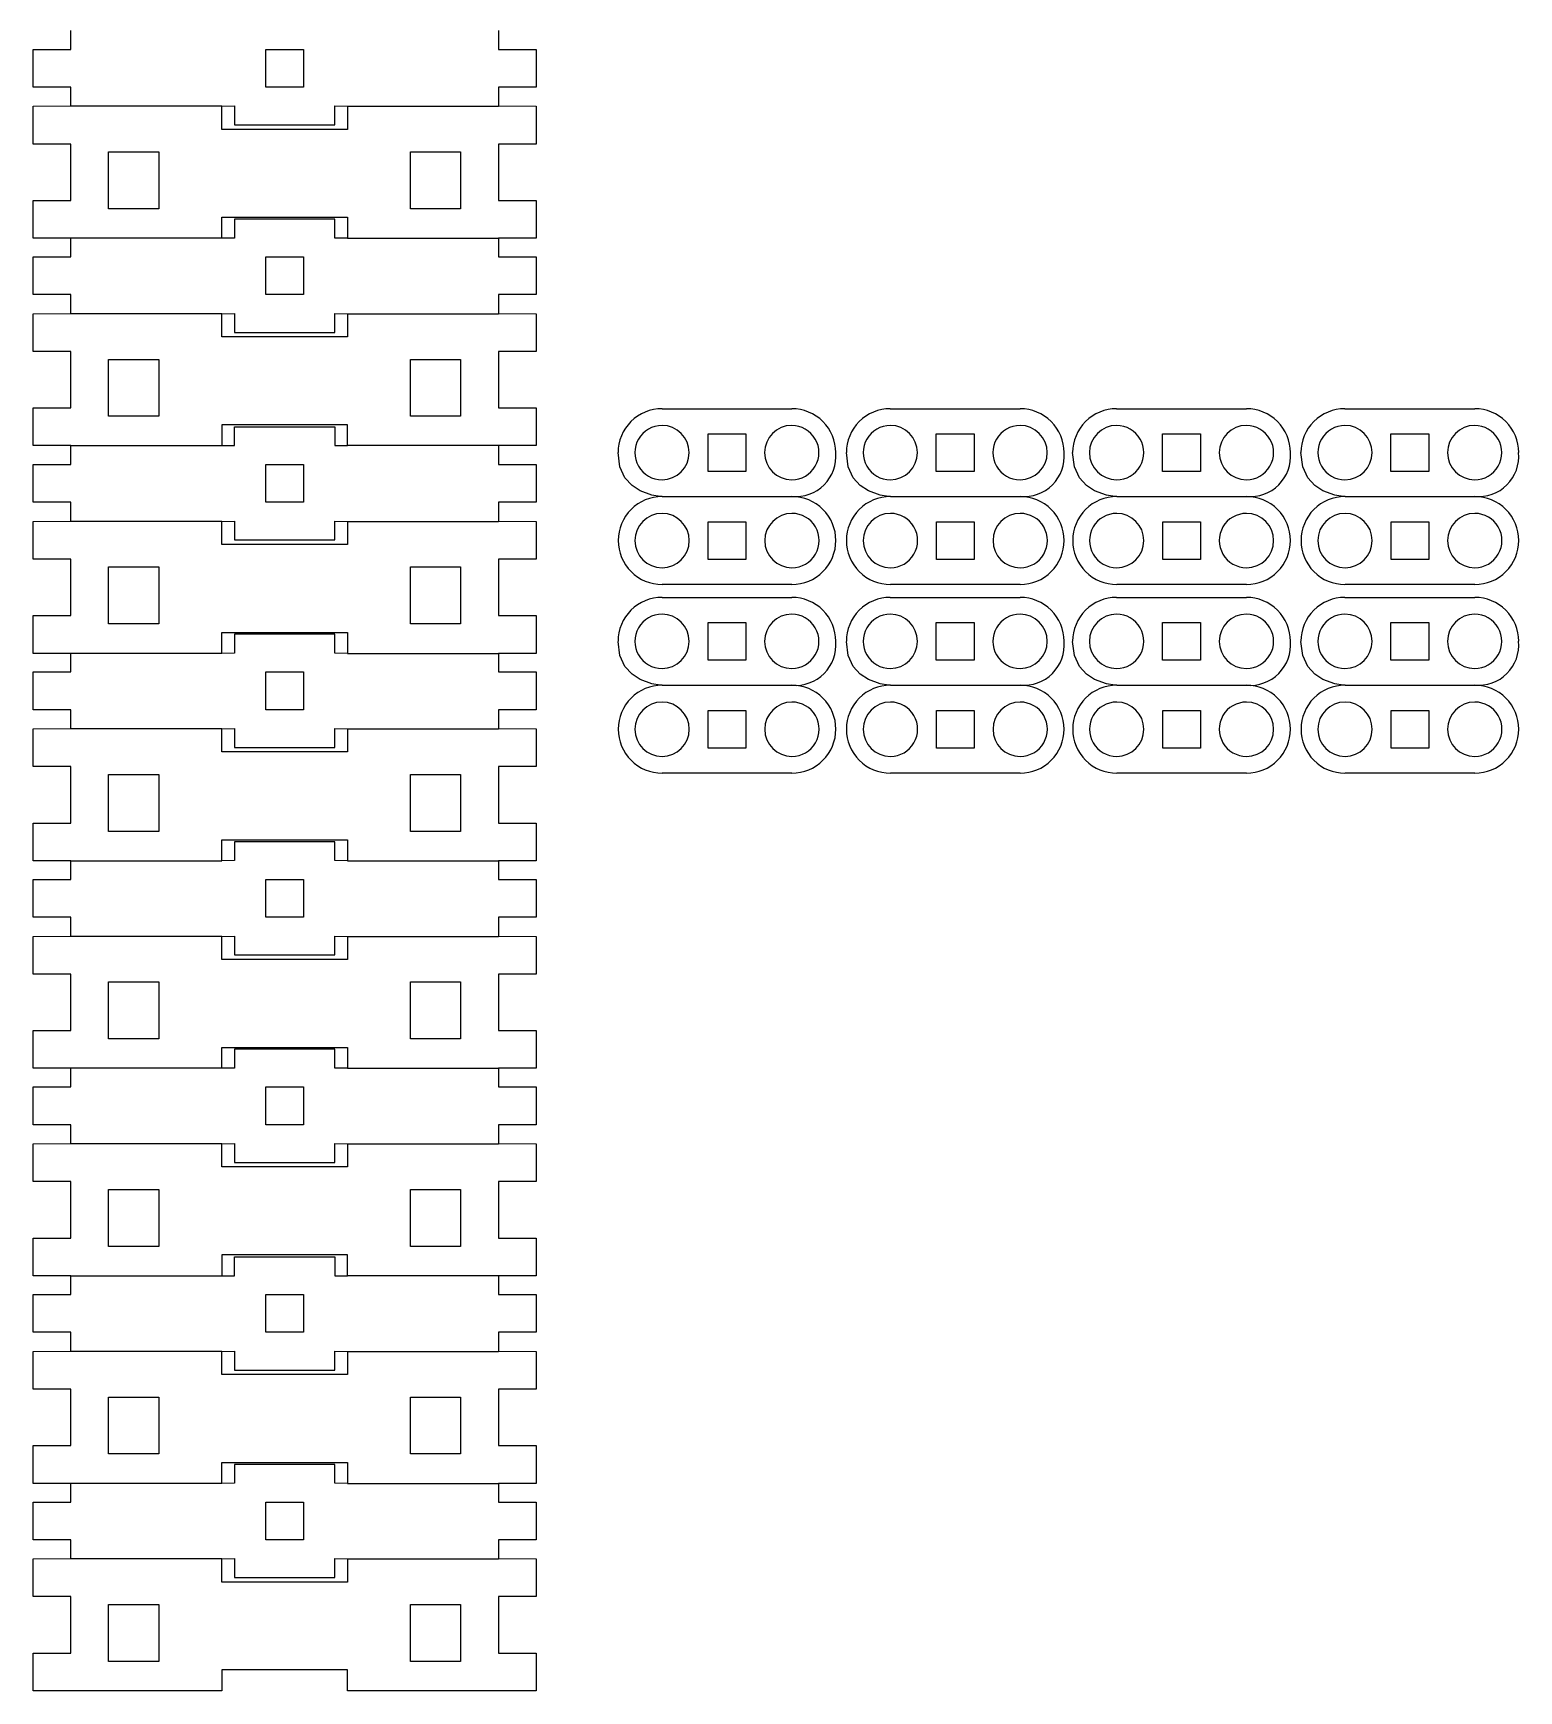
# Model space of a CAD drawing. Header units: millimetres. Extents: x -2305 to 1184, y -190 to 1638.
# Drawn here: x -1668.9 to -1491.8, y -165.6 to 32.1 of the extents above; entities that cross this region are included whole.
import ezdxf

# ---------------------------------------------------------------- set-up
doc = ezdxf.new("R2010")
doc.units = ezdxf.units.MM

msp = doc.modelspace()

# ---------------------------------------------------------------- linework, layer by layer
at = {"color": 7, "linetype": 'Continuous'}
for p, q in [((-1664.45, 30.11), (-1664.45, 32.36)), ((-1613.47, 32.36), (-1613.47, 30.11)), ((-1668.94, 25.61), (-1668.94, 30.11)), ((-1668.94, 30.11), (-1664.45, 30.11)), ((-1641.2, 30.11), (-1636.7, 30.11)), ((-1641.2, 25.62), (-1641.2, 30.11)), ((-1636.7, 30.11), (-1636.7, 25.62)), ((-1613.47, 30.11), (-1608.97, 30.11)), ((-1608.97, 30.11), (-1608.97, 25.61)), ((-1664.45, 25.61), (-1668.94, 25.61)), ((-1664.45, 23.37), (-1664.45, 25.61)), ((-1636.7, 25.62), (-1641.2, 25.62)), ((-1608.97, 25.61), (-1613.47, 25.61)), ((-1613.47, 25.61), (-1613.47, 23.37)), ((-1668.94, 23.33), (-1664.45, 23.37)), ((-1668.94, 18.83), (-1668.94, 23.33)), ((-1664.45, 23.37), (-1646.45, 23.37)), ((-1646.45, 23.33), (-1644.95, 23.37)), ((-1646.45, 20.58), (-1646.45, 23.33)), ((-1644.95, 23.37), (-1644.95, 21.11)), ((-1632.96, 21.11), (-1632.96, 23.37)), ((-1632.96, 23.37), (-1631.46, 23.33)), ((-1631.46, 23.33), (-1631.46, 20.58)), ((-1631.46, 23.33), (-1613.47, 23.33)), ((-1613.47, 23.37), (-1608.97, 23.33)), ((-1608.97, 23.33), (-1608.97, 18.83)), ((-1631.46, 20.58), (-1646.45, 20.58)), ((-1644.95, 21.11), (-1632.96, 21.11)), ((-1664.45, 18.83), (-1668.94, 18.83)), ((-1664.45, 12.1), (-1664.45, 18.83)), ((-1659.95, 17.89), (-1653.95, 17.89)), ((-1659.95, 11.11), (-1659.95, 17.89)), ((-1653.95, 17.89), (-1653.95, 11.11)), ((-1623.96, 17.89), (-1617.97, 17.89)), ((-1623.96, 11.11), (-1623.96, 17.89)), ((-1617.97, 17.89), (-1617.97, 11.11)), ((-1608.97, 18.83), (-1613.47, 18.83)), ((-1613.47, 18.83), (-1613.47, 12.1)), ((-1668.94, 7.6), (-1668.94, 12.1)), ((-1668.94, 12.1), (-1664.45, 12.1)), ((-1613.47, 12.1), (-1608.97, 12.1)), ((-1608.97, 12.1), (-1608.97, 7.6)), ((-1653.95, 11.11), (-1659.95, 11.11)), ((-1646.45, 7.6), (-1646.45, 10.09)), ((-1646.45, 10.09), (-1631.46, 10.09)), ((-1631.46, 10.09), (-1631.46, 7.6)), ((-1617.97, 11.11), (-1623.96, 11.11)), ((-1632.96, 9.87), (-1644.95, 9.87)), ((-1644.95, 9.87), (-1644.95, 7.62)), ((-1632.96, 7.62), (-1632.96, 9.87)), ((-1664.45, 7.6), (-1668.94, 7.6)), ((-1664.45, 5.37), (-1664.45, 7.6)), ((-1646.45, 7.6), (-1664.45, 7.6)), ((-1644.95, 7.62), (-1646.45, 7.6)), ((-1631.46, 7.6), (-1632.96, 7.62)), ((-1631.46, 7.6), (-1613.47, 7.6)), ((-1608.97, 7.6), (-1613.47, 7.6)), ((-1613.47, 7.6), (-1613.47, 5.37)), ((-1668.94, 0.87), (-1668.94, 5.37)), ((-1668.94, 5.37), (-1664.45, 5.37)), ((-1641.2, 5.37), (-1636.7, 5.37)), ((-1641.2, 0.87), (-1641.2, 5.37)), ((-1636.7, 5.37), (-1636.7, 0.87)), ((-1613.47, 5.37), (-1608.97, 5.37)), ((-1608.97, 5.37), (-1608.97, 0.87)), ((-1664.45, 0.87), (-1668.94, 0.87)), ((-1664.45, -1.38), (-1664.45, 0.87)), ((-1636.7, 0.87), (-1641.2, 0.87)), ((-1608.97, 0.87), (-1613.47, 0.87)), ((-1613.47, 0.87), (-1613.47, -1.38)), ((-1668.94, -1.41), (-1664.45, -1.38)), ((-1668.94, -5.91), (-1668.94, -1.41)), ((-1664.45, -1.38), (-1646.45, -1.38)), ((-1646.45, -1.41), (-1644.95, -1.38)), ((-1646.45, -4.16), (-1646.45, -1.41)), ((-1644.95, -1.38), (-1644.95, -3.63)), ((-1632.96, -3.63), (-1632.96, -1.38)), ((-1632.96, -1.38), (-1631.46, -1.41)), ((-1631.46, -1.41), (-1631.46, -4.16)), ((-1631.46, -1.41), (-1613.47, -1.41)), ((-1613.47, -1.38), (-1608.97, -1.41)), ((-1608.97, -1.41), (-1608.97, -5.91)), ((-1644.95, -3.63), (-1632.96, -3.63)), ((-1664.45, -5.91), (-1668.94, -5.91)), ((-1664.45, -12.64), (-1664.45, -5.91)), ((-1631.46, -4.16), (-1646.45, -4.16)), ((-1608.97, -5.91), (-1613.47, -5.91)), ((-1613.47, -5.91), (-1613.47, -12.64)), ((-1659.95, -6.85), (-1653.95, -6.85)), ((-1659.95, -13.63), (-1659.95, -6.85)), ((-1653.95, -6.85), (-1653.95, -13.63)), ((-1623.96, -6.85), (-1617.97, -6.85)), ((-1623.96, -13.63), (-1623.96, -6.85)), ((-1617.97, -6.85), (-1617.97, -13.63)), ((-1668.94, -17.14), (-1668.94, -12.64)), ((-1668.94, -12.64), (-1664.45, -12.64)), ((-1653.95, -13.63), (-1659.95, -13.63)), ((-1617.97, -13.63), (-1623.96, -13.63)), ((-1613.47, -12.64), (-1608.97, -12.64)), ((-1608.97, -12.64), (-1608.97, -17.14)), ((-1593.95, -12.73), (-1578.47, -12.73)), ((-1566.73, -12.73), (-1551.25, -12.73)), ((-1539.74, -12.73), (-1524.26, -12.73)), ((-1512.51, -12.73), (-1497.04, -12.73)), ((-1631.46, -14.65), (-1646.45, -14.65)), ((-1646.45, -14.65), (-1646.45, -17.14)), ((-1644.95, -17.14), (-1644.95, -14.89)), ((-1644.95, -14.89), (-1632.96, -14.89)), ((-1632.96, -14.89), (-1632.96, -17.14)), ((-1631.46, -17.14), (-1631.46, -14.65)), ((-1588.46, -15.73), (-1583.96, -15.73)), ((-1588.46, -20.23), (-1588.46, -15.73)), ((-1583.96, -15.73), (-1583.96, -20.23)), ((-1561.24, -15.73), (-1556.74, -15.73)), ((-1561.24, -20.23), (-1561.24, -15.73)), ((-1556.74, -15.73), (-1556.74, -20.23)), ((-1534.25, -15.73), (-1529.75, -15.73)), ((-1534.25, -20.23), (-1534.25, -15.73)), ((-1529.75, -15.73), (-1529.75, -20.23)), ((-1507.03, -15.73), (-1502.52, -15.73)), ((-1507.03, -20.23), (-1507.03, -15.73)), ((-1502.52, -15.73), (-1502.52, -20.23)), ((-1664.45, -17.14), (-1668.94, -17.14)), ((-1664.45, -19.39), (-1664.45, -17.14)), ((-1664.45, -17.14), (-1646.45, -17.14)), ((-1646.45, -17.14), (-1644.95, -17.14)), ((-1632.96, -17.14), (-1631.46, -17.14)), ((-1613.47, -17.14), (-1631.46, -17.14)), ((-1608.97, -17.14), (-1613.47, -17.14)), ((-1613.47, -17.14), (-1613.47, -19.39)), ((-1668.94, -23.89), (-1668.94, -19.39)), ((-1668.94, -19.39), (-1664.45, -19.39)), ((-1641.2, -19.39), (-1636.7, -19.39)), ((-1641.2, -23.89), (-1641.2, -19.39)), ((-1636.7, -19.39), (-1636.7, -23.89)), ((-1613.47, -19.39), (-1608.97, -19.39)), ((-1608.97, -19.39), (-1608.97, -23.89)), ((-1583.96, -20.23), (-1588.46, -20.23)), ((-1556.74, -20.23), (-1561.24, -20.23)), ((-1529.75, -20.23), (-1534.25, -20.23)), ((-1502.52, -20.23), (-1507.03, -20.23)), ((-1593.94, -23.21), (-1578.46, -23.21)), ((-1566.71, -23.21), (-1551.24, -23.21)), ((-1539.73, -23.21), (-1524.25, -23.21)), ((-1512.5, -23.21), (-1497.03, -23.21)), ((-1664.45, -23.89), (-1668.94, -23.89)), ((-1664.45, -26.14), (-1664.45, -23.89)), ((-1636.7, -23.89), (-1641.2, -23.89)), ((-1608.97, -23.89), (-1613.47, -23.89)), ((-1613.47, -23.89), (-1613.47, -26.14)), ((-1668.94, -26.17), (-1664.45, -26.14)), ((-1668.94, -30.67), (-1668.94, -26.17)), ((-1664.45, -26.14), (-1646.45, -26.14)), ((-1646.45, -26.17), (-1644.95, -26.14)), ((-1646.45, -28.92), (-1646.45, -26.17)), ((-1644.95, -26.14), (-1644.95, -28.39)), ((-1632.96, -28.39), (-1632.96, -26.14)), ((-1632.96, -26.14), (-1631.46, -26.17)), ((-1631.46, -26.17), (-1631.46, -28.92)), ((-1631.46, -26.17), (-1613.47, -26.17)), ((-1613.47, -26.14), (-1608.97, -26.17)), ((-1608.97, -26.17), (-1608.97, -30.67)), ((-1588.45, -26.21), (-1583.94, -26.21)), ((-1588.45, -30.71), (-1588.45, -26.21)), ((-1583.94, -26.21), (-1583.94, -30.71)), ((-1561.23, -26.21), (-1556.72, -26.21)), ((-1561.23, -30.71), (-1561.23, -26.21)), ((-1556.72, -26.21), (-1556.72, -30.71)), ((-1534.24, -26.21), (-1529.74, -26.21)), ((-1534.24, -30.71), (-1534.24, -26.21)), ((-1529.74, -26.21), (-1529.74, -30.71)), ((-1507.01, -26.21), (-1502.51, -26.21)), ((-1507.01, -30.71), (-1507.01, -26.21)), ((-1502.51, -26.21), (-1502.51, -30.71)), ((-1631.46, -28.92), (-1646.45, -28.92)), ((-1644.95, -28.39), (-1632.96, -28.39)), ((-1664.45, -30.67), (-1668.94, -30.67)), ((-1664.45, -37.41), (-1664.45, -30.67)), ((-1659.95, -31.61), (-1653.95, -31.61)), ((-1659.95, -38.4), (-1659.95, -31.61)), ((-1653.95, -31.61), (-1653.95, -38.4)), ((-1623.96, -31.61), (-1617.97, -31.61)), ((-1623.96, -38.4), (-1623.96, -31.61)), ((-1617.97, -31.61), (-1617.97, -38.4)), ((-1608.97, -30.67), (-1613.47, -30.67)), ((-1613.47, -30.67), (-1613.47, -37.41)), ((-1583.94, -30.71), (-1588.45, -30.71)), ((-1556.72, -30.71), (-1561.23, -30.71)), ((-1529.74, -30.71), (-1534.24, -30.71)), ((-1502.51, -30.71), (-1507.01, -30.71)), ((-1593.95, -35.23), (-1578.47, -35.23)), ((-1578.46, -33.7), (-1593.94, -33.7)), ((-1566.73, -35.23), (-1551.25, -35.23)), ((-1551.24, -33.7), (-1566.72, -33.7)), ((-1539.74, -35.23), (-1524.26, -35.23)), ((-1524.25, -33.7), (-1539.73, -33.7)), ((-1512.51, -35.23), (-1497.04, -35.23)), ((-1497.03, -33.7), (-1512.5, -33.7)), ((-1668.94, -41.91), (-1668.94, -37.41)), ((-1668.94, -37.41), (-1664.45, -37.41)), ((-1613.47, -37.41), (-1608.97, -37.41)), ((-1608.97, -37.41), (-1608.97, -41.91)), ((-1653.95, -38.4), (-1659.95, -38.4)), ((-1646.45, -41.91), (-1646.45, -39.42)), ((-1646.45, -39.42), (-1631.46, -39.42)), ((-1631.46, -39.42), (-1631.46, -41.91)), ((-1617.97, -38.4), (-1623.96, -38.4)), ((-1588.46, -38.23), (-1583.96, -38.23)), ((-1588.46, -42.73), (-1588.46, -38.23)), ((-1583.96, -38.23), (-1583.96, -42.73)), ((-1561.24, -38.23), (-1556.74, -38.23)), ((-1561.24, -42.73), (-1561.24, -38.23)), ((-1556.74, -38.23), (-1556.74, -42.73)), ((-1534.25, -38.23), (-1529.75, -38.23)), ((-1534.25, -42.73), (-1534.25, -38.23)), ((-1529.75, -38.23), (-1529.75, -42.73)), ((-1507.03, -38.23), (-1502.52, -38.23)), ((-1507.03, -42.73), (-1507.03, -38.23)), ((-1502.52, -38.23), (-1502.52, -42.73)), ((-1632.96, -39.64), (-1644.95, -39.64)), ((-1644.95, -39.64), (-1644.95, -41.88)), ((-1632.96, -41.88), (-1632.96, -39.64)), ((-1664.45, -41.91), (-1668.94, -41.91)), ((-1664.45, -44.13), (-1664.45, -41.91)), ((-1646.45, -41.91), (-1664.45, -41.91)), ((-1644.95, -41.88), (-1646.45, -41.91)), ((-1631.46, -41.91), (-1632.96, -41.88)), ((-1631.46, -41.91), (-1613.47, -41.91)), ((-1608.97, -41.91), (-1613.47, -41.91)), ((-1613.47, -41.91), (-1613.47, -44.13)), ((-1583.96, -42.73), (-1588.46, -42.73)), ((-1556.74, -42.73), (-1561.24, -42.73)), ((-1529.75, -42.73), (-1534.25, -42.73)), ((-1502.52, -42.73), (-1507.03, -42.73)), ((-1668.94, -48.63), (-1668.94, -44.13)), ((-1668.94, -44.13), (-1664.45, -44.13)), ((-1641.2, -44.13), (-1636.7, -44.13)), ((-1641.2, -48.63), (-1641.2, -44.13)), ((-1636.7, -44.13), (-1636.7, -48.63)), ((-1613.47, -44.13), (-1608.97, -44.13)), ((-1608.97, -44.13), (-1608.97, -48.63)), ((-1593.94, -45.71), (-1578.46, -45.71)), ((-1566.71, -45.71), (-1551.24, -45.71)), ((-1539.73, -45.71), (-1524.25, -45.71)), ((-1512.5, -45.71), (-1497.03, -45.71)), ((-1664.45, -48.63), (-1668.94, -48.63)), ((-1664.45, -50.88), (-1664.45, -48.63)), ((-1636.7, -48.63), (-1641.2, -48.63)), ((-1608.97, -48.63), (-1613.47, -48.63)), ((-1613.47, -48.63), (-1613.47, -50.88)), ((-1588.45, -48.71), (-1583.94, -48.71)), ((-1588.45, -53.21), (-1588.45, -48.71)), ((-1583.94, -48.71), (-1583.94, -53.21)), ((-1561.23, -48.71), (-1556.72, -48.71)), ((-1561.23, -53.21), (-1561.23, -48.71)), ((-1556.72, -48.71), (-1556.72, -53.21)), ((-1534.24, -48.71), (-1529.74, -48.71)), ((-1534.24, -53.21), (-1534.24, -48.71)), ((-1529.74, -48.71), (-1529.74, -53.21)), ((-1507.01, -48.71), (-1502.51, -48.71)), ((-1507.01, -53.21), (-1507.01, -48.71)), ((-1502.51, -48.71), (-1502.51, -53.21)), ((-1668.94, -50.91), (-1664.45, -50.88)), ((-1668.94, -55.41), (-1668.94, -50.91)), ((-1664.45, -50.88), (-1646.45, -50.88)), ((-1646.45, -50.91), (-1644.95, -50.88)), ((-1646.45, -53.66), (-1646.45, -50.91)), ((-1644.95, -50.88), (-1644.95, -53.13)), ((-1632.96, -53.13), (-1632.96, -50.88)), ((-1632.96, -50.88), (-1631.46, -50.91)), ((-1631.46, -50.91), (-1631.46, -53.66)), ((-1631.46, -50.91), (-1613.47, -50.91)), ((-1613.47, -50.88), (-1608.97, -50.91)), ((-1608.97, -50.91), (-1608.97, -55.41)), ((-1644.95, -53.13), (-1632.96, -53.13)), ((-1583.94, -53.21), (-1588.45, -53.21)), ((-1556.72, -53.21), (-1561.23, -53.21)), ((-1529.74, -53.21), (-1534.24, -53.21)), ((-1502.51, -53.21), (-1507.01, -53.21)), ((-1631.46, -53.66), (-1646.45, -53.66)), ((-1664.45, -55.41), (-1668.94, -55.41)), ((-1664.45, -62.15), (-1664.45, -55.41)), ((-1659.95, -56.36), (-1653.95, -56.36)), ((-1659.95, -63.14), (-1659.95, -56.36)), ((-1653.95, -56.36), (-1653.95, -63.14)), ((-1623.96, -56.36), (-1617.97, -56.36)), ((-1623.96, -63.14), (-1623.96, -56.36)), ((-1617.97, -56.36), (-1617.97, -63.14)), ((-1608.97, -55.41), (-1613.47, -55.41)), ((-1613.47, -55.41), (-1613.47, -62.15)), ((-1578.46, -56.2), (-1593.94, -56.2)), ((-1551.24, -56.2), (-1566.72, -56.2)), ((-1524.25, -56.2), (-1539.73, -56.2)), ((-1497.03, -56.2), (-1512.5, -56.2)), ((-1668.94, -66.65), (-1668.94, -62.15)), ((-1668.94, -62.15), (-1664.45, -62.15)), ((-1653.95, -63.14), (-1659.95, -63.14)), ((-1617.97, -63.14), (-1623.96, -63.14)), ((-1613.47, -62.15), (-1608.97, -62.15)), ((-1608.97, -62.15), (-1608.97, -66.65)), ((-1646.45, -66.65), (-1646.45, -64.16)), ((-1646.45, -64.16), (-1631.46, -64.16)), ((-1632.96, -64.39), (-1644.95, -64.39)), ((-1644.95, -64.39), (-1644.95, -66.63)), ((-1632.96, -66.63), (-1632.96, -64.39)), ((-1631.46, -64.16), (-1631.46, -66.65)), ((-1664.45, -66.65), (-1668.94, -66.65)), ((-1664.45, -68.88), (-1664.45, -66.65)), ((-1664.45, -66.65), (-1646.45, -66.65)), ((-1644.95, -66.63), (-1646.45, -66.65)), ((-1631.46, -66.65), (-1632.96, -66.63)), ((-1631.46, -66.65), (-1613.47, -66.65)), ((-1608.97, -66.65), (-1613.47, -66.65)), ((-1613.47, -66.65), (-1613.47, -68.88)), ((-1668.94, -73.38), (-1668.94, -68.88)), ((-1668.94, -68.88), (-1664.45, -68.88)), ((-1641.2, -68.88), (-1636.7, -68.88)), ((-1641.2, -73.38), (-1641.2, -68.88)), ((-1636.7, -68.88), (-1636.7, -73.38)), ((-1613.47, -68.88), (-1608.97, -68.88)), ((-1608.97, -68.88), (-1608.97, -73.38)), ((-1664.45, -73.38), (-1668.94, -73.38)), ((-1664.45, -75.63), (-1664.45, -73.38)), ((-1636.7, -73.38), (-1641.2, -73.38)), ((-1608.97, -73.38), (-1613.47, -73.38)), ((-1613.47, -73.38), (-1613.47, -75.63)), ((-1668.94, -75.66), (-1664.45, -75.63)), ((-1668.94, -80.16), (-1668.94, -75.66)), ((-1664.45, -75.63), (-1646.45, -75.63)), ((-1646.45, -75.66), (-1644.95, -75.63)), ((-1646.45, -78.41), (-1646.45, -75.66)), ((-1644.95, -75.63), (-1644.95, -77.88)), ((-1632.96, -77.88), (-1632.96, -75.63)), ((-1632.96, -75.63), (-1631.46, -75.66)), ((-1631.46, -75.66), (-1631.46, -78.41)), ((-1631.46, -75.66), (-1613.47, -75.66)), ((-1613.47, -75.63), (-1608.97, -75.66)), ((-1608.97, -75.66), (-1608.97, -80.16)), ((-1631.46, -78.41), (-1646.45, -78.41)), ((-1644.95, -77.88), (-1632.96, -77.88)), ((-1664.45, -80.16), (-1668.94, -80.16)), ((-1664.45, -86.9), (-1664.45, -80.16)), ((-1608.97, -80.16), (-1613.47, -80.16)), ((-1613.47, -80.16), (-1613.47, -86.9)), ((-1659.95, -81.1), (-1653.95, -81.1)), ((-1659.95, -87.88), (-1659.95, -81.1)), ((-1653.95, -81.1), (-1653.95, -87.88)), ((-1623.96, -81.1), (-1617.97, -81.1)), ((-1623.96, -87.88), (-1623.96, -81.1)), ((-1617.97, -81.1), (-1617.97, -87.88)), ((-1668.94, -91.39), (-1668.94, -86.9)), ((-1668.94, -86.9), (-1664.45, -86.9)), ((-1613.47, -86.9), (-1608.97, -86.9)), ((-1608.97, -86.9), (-1608.97, -91.39)), ((-1653.95, -87.88), (-1659.95, -87.88)), ((-1646.45, -91.39), (-1646.45, -88.91)), ((-1646.45, -88.91), (-1631.46, -88.91)), ((-1631.46, -88.91), (-1631.46, -91.39)), ((-1617.97, -87.88), (-1623.96, -87.88)), ((-1632.96, -89.12), (-1644.95, -89.12)), ((-1644.95, -89.12), (-1644.95, -91.37)), ((-1632.96, -91.37), (-1632.96, -89.12)), ((-1664.45, -91.39), (-1668.94, -91.39)), ((-1664.45, -93.62), (-1664.45, -91.39)), ((-1646.45, -91.39), (-1664.45, -91.39)), ((-1644.95, -91.37), (-1646.45, -91.39)), ((-1631.46, -91.39), (-1632.96, -91.37)), ((-1631.46, -91.39), (-1613.47, -91.39)), ((-1608.97, -91.39), (-1613.47, -91.39)), ((-1613.47, -91.39), (-1613.47, -93.62)), ((-1668.94, -98.12), (-1668.94, -93.62)), ((-1668.94, -93.62), (-1664.45, -93.62)), ((-1641.2, -93.62), (-1636.7, -93.62)), ((-1641.2, -98.12), (-1641.2, -93.62)), ((-1636.7, -93.62), (-1636.7, -98.12)), ((-1613.47, -93.62), (-1608.97, -93.62)), ((-1608.97, -93.62), (-1608.97, -98.12)), ((-1664.45, -98.12), (-1668.94, -98.12)), ((-1664.45, -100.37), (-1664.45, -98.12)), ((-1636.7, -98.12), (-1641.2, -98.12)), ((-1608.97, -98.12), (-1613.47, -98.12)), ((-1613.47, -98.12), (-1613.47, -100.37)), ((-1668.94, -100.4), (-1664.45, -100.37)), ((-1668.94, -104.9), (-1668.94, -100.4)), ((-1664.45, -100.37), (-1646.45, -100.37)), ((-1646.45, -100.4), (-1644.95, -100.37)), ((-1646.45, -103.15), (-1646.45, -100.4)), ((-1644.95, -100.37), (-1644.95, -102.62)), ((-1632.96, -102.62), (-1632.96, -100.37)), ((-1632.96, -100.37), (-1631.46, -100.4)), ((-1631.46, -100.4), (-1631.46, -103.15)), ((-1631.46, -100.4), (-1613.47, -100.4)), ((-1613.47, -100.37), (-1608.97, -100.4)), ((-1608.97, -100.4), (-1608.97, -104.9)), ((-1644.95, -102.62), (-1632.96, -102.62)), ((-1631.46, -103.15), (-1646.45, -103.15)), ((-1664.45, -104.9), (-1668.94, -104.9)), ((-1664.45, -111.64), (-1664.45, -104.9)), ((-1659.95, -105.85), (-1653.95, -105.85)), ((-1659.95, -112.63), (-1659.95, -105.85)), ((-1653.95, -105.85), (-1653.95, -112.63)), ((-1623.96, -105.85), (-1617.97, -105.85)), ((-1623.96, -112.63), (-1623.96, -105.85)), ((-1617.97, -105.85), (-1617.97, -112.63)), ((-1608.97, -104.9), (-1613.47, -104.9)), ((-1613.47, -104.9), (-1613.47, -111.64)), ((-1668.94, -116.14), (-1668.94, -111.64)), ((-1668.94, -111.64), (-1664.45, -111.64)), ((-1653.95, -112.63), (-1659.95, -112.63)), ((-1617.97, -112.63), (-1623.96, -112.63)), ((-1613.47, -111.64), (-1608.97, -111.64)), ((-1608.97, -111.64), (-1608.97, -116.14)), ((-1631.46, -113.65), (-1646.45, -113.65)), ((-1646.45, -113.65), (-1646.45, -116.14)), ((-1644.95, -116.14), (-1644.95, -113.89)), ((-1644.95, -113.89), (-1632.96, -113.89)), ((-1632.96, -113.89), (-1632.96, -116.14)), ((-1631.46, -116.14), (-1631.46, -113.65)), ((-1664.45, -116.14), (-1668.94, -116.14)), ((-1664.45, -118.39), (-1664.45, -116.14)), ((-1664.45, -116.14), (-1646.45, -116.14)), ((-1646.45, -116.14), (-1644.95, -116.14)), ((-1632.96, -116.14), (-1631.46, -116.14)), ((-1613.47, -116.14), (-1631.46, -116.14)), ((-1608.97, -116.14), (-1613.47, -116.14)), ((-1613.47, -116.14), (-1613.47, -118.39)), ((-1668.94, -122.88), (-1668.94, -118.39)), ((-1668.94, -118.39), (-1664.45, -118.39)), ((-1641.2, -118.39), (-1636.7, -118.39)), ((-1641.2, -122.88), (-1641.2, -118.39)), ((-1636.7, -118.39), (-1636.7, -122.88)), ((-1613.47, -118.39), (-1608.97, -118.39)), ((-1608.97, -118.39), (-1608.97, -122.88)), ((-1664.45, -122.88), (-1668.94, -122.88)), ((-1664.45, -125.13), (-1664.45, -122.88)), ((-1636.7, -122.88), (-1641.2, -122.88)), ((-1608.97, -122.88), (-1613.47, -122.88)), ((-1613.47, -122.88), (-1613.47, -125.13)), ((-1668.94, -125.16), (-1664.45, -125.13)), ((-1668.94, -129.66), (-1668.94, -125.16)), ((-1664.45, -125.13), (-1646.45, -125.13)), ((-1646.45, -125.16), (-1644.95, -125.13)), ((-1646.45, -127.91), (-1646.45, -125.16)), ((-1644.95, -125.13), (-1644.95, -127.38)), ((-1632.96, -127.38), (-1632.96, -125.13)), ((-1632.96, -125.13), (-1631.46, -125.16)), ((-1631.46, -125.16), (-1631.46, -127.91)), ((-1631.46, -125.16), (-1613.47, -125.16)), ((-1613.47, -125.13), (-1608.97, -125.16)), ((-1608.97, -125.16), (-1608.97, -129.66)), ((-1631.46, -127.91), (-1646.45, -127.91)), ((-1644.95, -127.38), (-1632.96, -127.38)), ((-1664.45, -129.66), (-1668.94, -129.66)), ((-1664.45, -136.4), (-1664.45, -129.66)), ((-1608.97, -129.66), (-1613.47, -129.66)), ((-1613.47, -129.66), (-1613.47, -136.4)), ((-1659.95, -130.61), (-1653.95, -130.61)), ((-1659.95, -137.39), (-1659.95, -130.61)), ((-1653.95, -130.61), (-1653.95, -137.39)), ((-1623.96, -130.61), (-1617.97, -130.61)), ((-1623.96, -137.39), (-1623.96, -130.61)), ((-1617.97, -130.61), (-1617.97, -137.39)), ((-1668.94, -140.9), (-1668.94, -136.4)), ((-1668.94, -136.4), (-1664.45, -136.4)), ((-1613.47, -136.4), (-1608.97, -136.4)), ((-1608.97, -136.4), (-1608.97, -140.9)), ((-1653.95, -137.39), (-1659.95, -137.39)), ((-1617.97, -137.39), (-1623.96, -137.39)), ((-1646.45, -140.9), (-1646.45, -138.41)), ((-1646.45, -138.41), (-1631.46, -138.41)), ((-1632.96, -138.63), (-1644.95, -138.63)), ((-1644.95, -138.63), (-1644.95, -140.88)), ((-1632.96, -140.88), (-1632.96, -138.63)), ((-1631.46, -138.41), (-1631.46, -140.9)), ((-1664.45, -140.9), (-1668.94, -140.9)), ((-1664.45, -143.13), (-1664.45, -140.9)), ((-1646.45, -140.9), (-1664.45, -140.9)), ((-1644.95, -140.88), (-1646.45, -140.9)), ((-1631.46, -140.9), (-1632.96, -140.88)), ((-1631.46, -140.9), (-1613.47, -140.9)), ((-1608.97, -140.9), (-1613.47, -140.9)), ((-1613.47, -140.9), (-1613.47, -143.13)), ((-1668.94, -147.63), (-1668.94, -143.13)), ((-1668.94, -143.13), (-1664.45, -143.13)), ((-1641.2, -143.13), (-1636.7, -143.13)), ((-1641.2, -147.63), (-1641.2, -143.13)), ((-1636.7, -143.13), (-1636.7, -147.63)), ((-1613.47, -143.13), (-1608.97, -143.13)), ((-1608.97, -143.13), (-1608.97, -147.63)), ((-1664.45, -147.63), (-1668.94, -147.63)), ((-1664.45, -149.87), (-1664.45, -147.63)), ((-1636.7, -147.63), (-1641.2, -147.63)), ((-1608.97, -147.63), (-1613.47, -147.63)), ((-1613.47, -147.63), (-1613.47, -149.87)), ((-1668.94, -149.9), (-1664.45, -149.87)), ((-1668.94, -154.4), (-1668.94, -149.9)), ((-1664.45, -149.87), (-1646.45, -149.87)), ((-1646.45, -149.9), (-1644.95, -149.87)), ((-1646.45, -152.66), (-1646.45, -149.9)), ((-1644.95, -149.87), (-1644.95, -152.12)), ((-1632.96, -152.12), (-1632.96, -149.87)), ((-1632.96, -149.87), (-1631.46, -149.9)), ((-1631.46, -149.9), (-1631.46, -152.66)), ((-1631.46, -149.9), (-1613.47, -149.9)), ((-1613.47, -149.87), (-1608.97, -149.9)), ((-1608.97, -149.9), (-1608.97, -154.4)), ((-1644.95, -152.12), (-1632.96, -152.12)), ((-1631.46, -152.66), (-1646.45, -152.66)), ((-1664.45, -154.4), (-1668.94, -154.4)), ((-1664.45, -161.14), (-1664.45, -154.4)), ((-1659.95, -155.35), (-1653.95, -155.35)), ((-1659.95, -162.13), (-1659.95, -155.35)), ((-1653.95, -155.35), (-1653.95, -162.13)), ((-1623.96, -155.35), (-1617.97, -155.35)), ((-1623.96, -162.13), (-1623.96, -155.35)), ((-1617.97, -155.35), (-1617.97, -162.13)), ((-1608.97, -154.4), (-1613.47, -154.4)), ((-1613.47, -154.4), (-1613.47, -161.14)), ((-1668.94, -165.64), (-1668.94, -161.14)), ((-1668.94, -161.14), (-1664.45, -161.14)), ((-1613.47, -161.14), (-1608.97, -161.14)), ((-1608.97, -161.14), (-1608.97, -165.64)), ((-1653.95, -162.13), (-1659.95, -162.13)), ((-1631.46, -163.15), (-1646.45, -163.15)), ((-1646.45, -163.15), (-1646.45, -165.64)), ((-1631.46, -165.64), (-1631.46, -163.15)), ((-1617.97, -162.13), (-1623.96, -162.13)), ((-1664.45, -165.64), (-1668.94, -165.64)), ((-1646.45, -165.64), (-1664.45, -165.64)), ((-1613.47, -165.64), (-1631.46, -165.64)), ((-1608.97, -165.64), (-1613.47, -165.64))]:
    msp.add_line(p, q, dxfattribs=at)
at = {"color": 7, "linetype": 'Continuous', "flags": 128}
for points in [[(-1593.94, -23.21), (-1593.94, -23.21), (-1593.94, -23.21), (-1593.94, -23.21), (-1593.94, -23.21), (-1593.95, -23.21), (-1594.16, -23.2), (-1595.16, -23.04), (-1596.57, -22.53), (-1597.53, -21.9), (-1598.37, -20.97), (-1598.97, -19.68), (-1599.2, -17.97)], [(-1566.72, -23.21), (-1566.72, -23.21), (-1566.72, -23.21), (-1566.72, -23.21), (-1566.72, -23.21), (-1566.72, -23.21), (-1566.72, -23.21), (-1566.73, -23.21), (-1566.94, -23.2), (-1567.93, -23.04), (-1569.34, -22.53), (-1570.31, -21.9), (-1571.15, -20.97), (-1571.75, -19.68), (-1571.97, -17.97)], [(-1539.73, -23.21), (-1539.73, -23.21), (-1539.73, -23.21), (-1539.73, -23.21), (-1539.73, -23.21), (-1539.74, -23.21), (-1539.95, -23.2), (-1540.95, -23.04), (-1542.36, -22.53), (-1543.32, -21.9), (-1544.16, -20.97), (-1544.76, -19.68), (-1544.98, -17.97)], [(-1512.5, -23.21), (-1512.5, -23.21), (-1512.5, -23.21), (-1512.5, -23.21), (-1512.5, -23.21), (-1512.52, -23.21), (-1512.73, -23.2), (-1513.72, -23.04), (-1515.13, -22.53), (-1516.1, -21.9), (-1516.94, -20.97), (-1517.53, -19.68), (-1517.76, -17.97)], [(-1593.94, -45.71), (-1593.94, -45.71), (-1593.94, -45.71), (-1593.94, -45.71), (-1593.94, -45.71), (-1593.95, -45.71), (-1594.16, -45.7), (-1595.16, -45.54), (-1596.57, -45.03), (-1597.53, -44.4), (-1598.37, -43.47), (-1598.97, -42.18), (-1599.2, -40.48)], [(-1566.72, -45.71), (-1566.72, -45.71), (-1566.72, -45.71), (-1566.72, -45.71), (-1566.72, -45.71), (-1566.72, -45.71), (-1566.72, -45.71), (-1566.73, -45.71), (-1566.94, -45.7), (-1567.93, -45.54), (-1569.34, -45.03), (-1570.31, -44.4), (-1571.15, -43.47), (-1571.75, -42.18), (-1571.97, -40.48)], [(-1539.73, -45.71), (-1539.73, -45.71), (-1539.73, -45.71), (-1539.73, -45.71), (-1539.73, -45.71), (-1539.74, -45.71), (-1539.95, -45.7), (-1540.95, -45.54), (-1542.36, -45.03), (-1543.32, -44.4), (-1544.16, -43.47), (-1544.76, -42.18), (-1544.98, -40.48)], [(-1512.5, -45.71), (-1512.5, -45.71), (-1512.5, -45.71), (-1512.5, -45.71), (-1512.5, -45.71), (-1512.52, -45.71), (-1512.73, -45.7), (-1513.72, -45.54), (-1515.13, -45.03), (-1516.1, -44.4), (-1516.94, -43.47), (-1517.53, -42.18), (-1517.76, -40.48)]]:
    msp.add_lwpolyline(points, dxfattribs=at)
at = {"color": 7, "linetype": 'Continuous'}
for centre, radius, start, end in [((-1593.95, -17.97), 5.24, 89.9504, 180.0488), ((-1578.47, -17.97), 5.24, 359.9575, 90.0437), ((-1566.73, -17.97), 5.24, 89.9563, 180.0425), ((-1551.25, -17.97), 5.24, 359.9521, 90.0481), ((-1539.74, -17.97), 5.24, 89.9498, 180.0499), ((-1524.26, -17.97), 5.24, 359.9495, 90.0516), ((-1512.52, -17.97), 5.24, 89.9507, 180.0482), ((-1497.03, -17.97), 5.24, 359.9575, 90.0427), ((-1593.95, -17.97), 3.24, 89.9934, 270.0047), ((-1593.95, -17.97), 3.24, 270.0078, 89.9941), ((-1578.48, -17.97), 3.24, 90.0078, 269.991), ((-1578.48, -17.97), 3.24, 269.9934, 90.0079), ((-1566.73, -17.97), 3.24, 89.9994, 270.0002), ((-1566.73, -17.97), 3.24, 270.0017, 89.9987), ((-1551.25, -17.97), 3.24, 89.9994, 270.0002), ((-1551.25, -17.97), 3.24, 270.0017, 89.9987), ((-1539.74, -17.97), 3.24, 90.0017, 269.9965), ((-1539.74, -17.97), 3.24, 269.9994, 90.0024), ((-1524.26, -17.97), 3.24, 90.0017, 269.9965), ((-1524.26, -17.97), 3.24, 269.9994, 90.0023), ((-1512.51, -17.97), 3.24, 89.9934, 270.0064), ((-1512.51, -17.97), 3.24, 270.0078, 89.9925), ((-1497.04, -17.97), 3.24, 90.0078, 269.9905), ((-1497.04, -17.97), 3.24, 269.9934, 90.0083), ((-1578.03, -18.4), 4.82, 264.8813, 5.1142), ((-1550.81, -18.4), 4.82, 264.8824, 5.1122), ((-1523.82, -18.4), 4.82, 264.8842, 5.1169), ((-1496.6, -18.4), 4.82, 264.8825, 5.112), ((-1593.94, -28.45), 5.24, 89.9526, 180.0471), ((-1578.46, -28.45), 5.24, 359.9549, 90.0454), ((-1566.72, -28.45), 5.24, 89.953, 180.0463), ((-1551.24, -28.45), 5.24, 359.9522, 90.0485), ((-1539.73, -28.45), 5.24, 89.9585, 180.0408), ((-1524.25, -28.45), 5.24, 359.9522, 90.0485), ((-1512.51, -28.45), 5.24, 89.9529, 180.0465), ((-1497.02, -28.45), 5.24, 359.9549, 90.047), ((-1593.94, -28.46), 3.24, 90.0006, 269.9989), ((-1593.94, -28.46), 3.24, 270.0006, 89.9999), ((-1578.46, -28.46), 3.24, 90.0006, 269.9975), ((-1578.46, -28.46), 3.24, 270.0006, 90.0013), ((-1566.71, -28.46), 3.24, 90.0006, 269.9976), ((-1566.71, -28.46), 3.24, 269.9983, 90.0035), ((-1551.24, -28.46), 3.24, 90.0006, 269.9976), ((-1551.24, -28.46), 3.24, 269.9983, 90.0035), ((-1539.73, -28.46), 3.24, 89.9983, 270.0013), ((-1539.73, -28.46), 3.24, 270.0006, 89.9998), ((-1524.25, -28.46), 3.24, 89.9983, 270.0006), ((-1524.25, -28.46), 3.24, 270.0006, 90.0005), ((-1512.5, -28.46), 3.24, 90.0006, 269.9984), ((-1512.5, -28.46), 3.24, 270.0006, 90.0004), ((-1497.03, -28.46), 3.24, 90.0006, 269.9971), ((-1497.03, -28.46), 3.24, 270.0006, 90.0018), ((-1593.94, -28.46), 5.24, 179.9467, 270.053), ((-1578.46, -28.46), 5.24, 269.9464, 0.0539), ((-1566.72, -28.46), 5.24, 179.9467, 270.0526), ((-1551.24, -28.46), 5.24, 269.946, 0.0547), ((-1539.73, -28.46), 5.24, 179.9521, 270.0473), ((-1524.25, -28.46), 5.24, 269.9487, 0.0519), ((-1512.51, -28.46), 5.24, 179.9467, 270.0527), ((-1497.02, -28.46), 5.24, 269.9445, 0.0573), ((-1593.95, -40.47), 5.24, 89.9504, 180.0488), ((-1578.47, -40.47), 5.24, 359.9575, 90.0437), ((-1566.73, -40.47), 5.24, 89.9563, 180.0425), ((-1551.25, -40.47), 5.24, 359.9521, 90.0481), ((-1539.74, -40.47), 5.24, 89.9498, 180.0499), ((-1524.26, -40.47), 5.24, 359.9495, 90.0516), ((-1512.52, -40.47), 5.24, 89.9507, 180.0482), ((-1497.03, -40.47), 5.24, 359.9575, 90.0427), ((-1593.95, -40.48), 3.24, 89.9934, 270.0047), ((-1593.95, -40.48), 3.24, 270.0078, 89.9941), ((-1578.48, -40.48), 3.24, 90.0078, 269.991), ((-1578.48, -40.48), 3.24, 269.9934, 90.0079), ((-1566.73, -40.48), 3.24, 89.9994, 270.0002), ((-1566.73, -40.48), 3.24, 270.0017, 89.9987), ((-1551.25, -40.48), 3.24, 89.9994, 270.0002), ((-1551.25, -40.48), 3.24, 270.0017, 89.9987), ((-1539.74, -40.48), 3.24, 90.0017, 269.9965), ((-1539.74, -40.48), 3.24, 269.9994, 90.0024), ((-1524.26, -40.48), 3.24, 90.0017, 269.9965), ((-1524.26, -40.48), 3.24, 269.9994, 90.0023), ((-1512.51, -40.48), 3.24, 89.9934, 270.0064), ((-1512.51, -40.48), 3.24, 270.0078, 89.9925), ((-1497.04, -40.48), 3.24, 90.0078, 269.9905), ((-1497.04, -40.48), 3.24, 269.9934, 90.0083), ((-1578.03, -40.91), 4.82, 264.8896, 5.1059), ((-1550.81, -40.9), 4.82, 264.8907, 5.1039), ((-1523.82, -40.91), 4.82, 264.8925, 5.1086), ((-1496.6, -40.9), 4.82, 264.8908, 5.1037), ((-1593.94, -50.95), 5.24, 89.9499, 180.0497), ((-1578.46, -50.95), 5.24, 359.9521, 90.0482), ((-1566.72, -50.95), 5.24, 89.9503, 180.049), ((-1551.24, -50.95), 5.24, 359.9495, 90.0512), ((-1539.73, -50.95), 5.24, 89.9558, 180.0435), ((-1524.25, -50.95), 5.24, 359.9495, 90.0512), ((-1512.51, -50.95), 5.24, 89.9502, 180.0491), ((-1497.02, -50.95), 5.24, 359.9521, 90.0497), ((-1593.94, -50.96), 3.24, 90.0006, 269.9989), ((-1593.94, -50.96), 3.24, 270.0006, 89.9999), ((-1578.46, -50.96), 3.24, 90.0006, 269.9975), ((-1578.46, -50.96), 3.24, 270.0006, 90.0013), ((-1566.71, -50.96), 3.24, 90.0006, 269.9976), ((-1566.71, -50.96), 3.24, 269.9983, 90.0035), ((-1551.24, -50.96), 3.24, 90.0006, 269.9976), ((-1551.24, -50.96), 3.24, 269.9983, 90.0035), ((-1539.73, -50.96), 3.24, 89.9983, 270.0013), ((-1539.73, -50.96), 3.24, 270.0006, 89.9998), ((-1524.25, -50.96), 3.24, 89.9983, 270.0006), ((-1524.25, -50.96), 3.24, 270.0006, 90.0005), ((-1512.5, -50.96), 3.24, 90.0006, 269.9984), ((-1512.5, -50.96), 3.24, 270.0006, 90.0004), ((-1497.03, -50.96), 3.24, 90.0006, 269.9971), ((-1497.03, -50.96), 3.24, 270.0006, 90.0018), ((-1593.94, -50.96), 5.24, 179.9467, 270.053), ((-1578.46, -50.96), 5.24, 269.9464, 0.0539), ((-1566.72, -50.96), 5.24, 179.9467, 270.0526), ((-1551.24, -50.96), 5.24, 269.946, 0.0547), ((-1539.73, -50.96), 5.24, 179.9521, 270.0473), ((-1524.25, -50.96), 5.24, 269.9487, 0.0519), ((-1512.51, -50.96), 5.24, 179.9467, 270.0527), ((-1497.02, -50.96), 5.24, 269.9445, 0.0573)]:
    msp.add_arc(centre, radius, start, end, dxfattribs=at)

doc.saveas('drawing.dxf')
